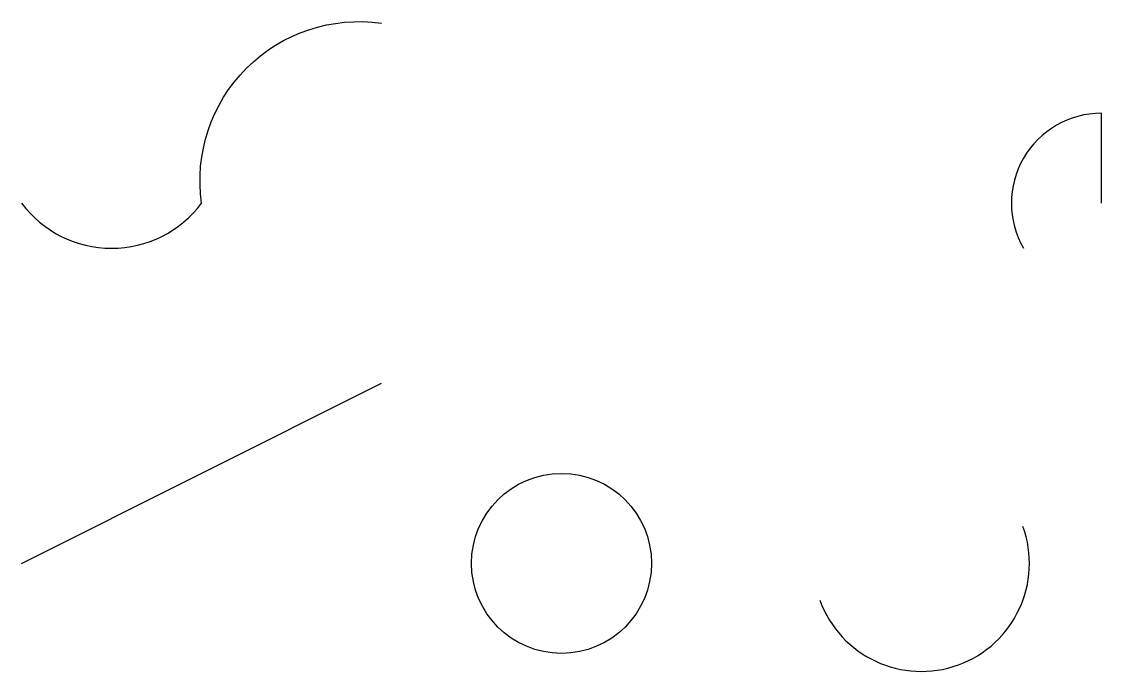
# Model space of a CAD drawing. Extents: x 0 to 60, y -6 to 30.1.
import ezdxf

# ---------------------------------------------------------------- set-up
doc = ezdxf.new("R2010")
doc.units = 0

# ---------------------------------------------------------------- blocks, each defined once
blk = doc.blocks.new('R12BLK')
blk.add_line((0, 0), (5, 0))
blk.add_arc((0, 0), 5, 0, 120)

msp = doc.modelspace()

# ---------------------------------------------------------------- linework, layer by layer
msp.add_line((0, 0), (20, 10))
msp.add_lwpolyline([(0, 20, 0.5), (10, 20, -0.5), (20, 30)], format="xyb")
msp.add_circle((30, 0), 5)
msp.add_arc((50, 0), 6, 200, 20)

# ---------------------------------------------------------------- block references
at = {"rotation": 90}
msp.add_blockref('R12BLK', (60, 20), dxfattribs=at)

doc.saveas('drawing.dxf')
